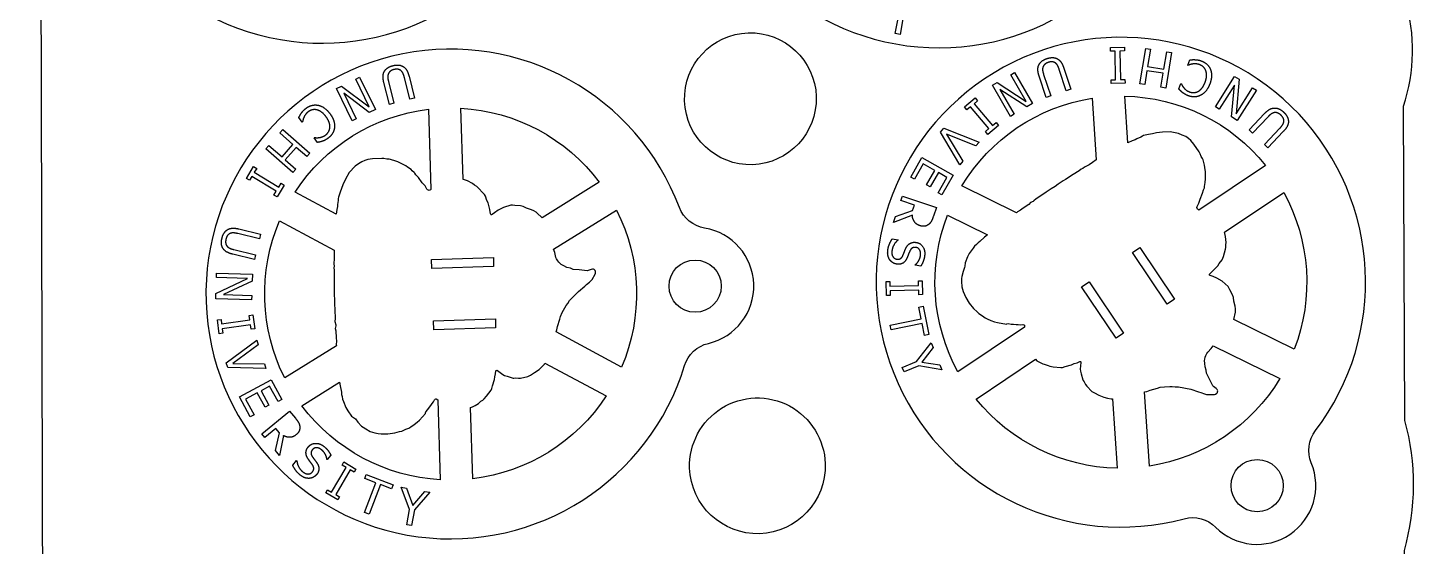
# Model space of a CAD drawing. Header units: millimetres. Extents: x 0 to 86, y 0 to 264.
# Drawn here: x 0 to 85.7, y 174 to 205.7 of the extents above; entities that cross this region are included whole.
import ezdxf

# ---------------------------------------------------------------- set-up
doc = ezdxf.new("R2010")
doc.units = ezdxf.units.MM
doc.layers.add('SCRAP_OUTLINE', color=8, linetype='Continuous')

msp = doc.modelspace()

# ---------------------------------------------------------------- linework, layer by layer
for points in [[(33.074, 214.055, 0.821365), (34.076, 221.046, -0.267689), (32.774, 222.562, 6.023346), (31.399, 212.966, -0.267689)], [(71.668, 216.471, 0.821365), (71.441, 223.53, -0.267689), (69.895, 224.796, 6.023346), (70.207, 215.107, -0.267689)], [(72.825, 175.132, 0.821365), (78.691, 179.066, -0.267689), (78.946, 181.048, 6.023346), (70.894, 175.649, -0.267689)], [(41.721, 186.391, 0.821365), (41.494, 193.45, -0.267689), (39.948, 194.717, 6.023346), (40.26, 185.028, -0.267689)], [(57.262, 196.042, -0.221398), (65.255, 201.402), (65.509, 197.626), (65.282, 197.468), (65.076, 197.336), (64.789, 197.18), (64.681, 197.107), (64.577, 197.057), (64.466, 196.968), (64.082, 196.737), (63.626, 196.431), (63.466, 196.343), (63.179, 196.15), (62.984, 196.003), (62.733, 195.866), (62.439, 195.647), (61.983, 195.341), (61.821, 195.255), (61.685, 195.118), (61.627, 195.08), (61.477, 195.019), (61.368, 194.908), (61.014, 194.67), (60.853, 194.545), (60.678, 194.441), (60.62, 194.393)], [(71.795, 194.548), (71.765, 194.562), (71.706, 194.61), (71.686, 194.652), (71.682, 194.716), (71.698, 194.779), (71.8, 194.973), (71.874, 195.224), (72.018, 195.596), (72.074, 195.806), (72.136, 195.925), (72.151, 195.975), (72.16, 196.134), (72.192, 196.23), (72.208, 196.493), (72.212, 196.628), (72.2, 196.898), (72.162, 197.165), (72.134, 197.297), (72.054, 197.63), (72.024, 197.711), (71.945, 197.838), (71.879, 198.006), (71.813, 198.121), (71.49, 198.595), (71.299, 198.808), (71.156, 198.938), (70.997, 199.054), (70.78, 199.153), (70.544, 199.248), (70.031, 199.357), (69.557, 199.331), (69.192, 199.285), (68.952, 199.236), (68.712, 199.176), (68.41, 199.116), (68.332, 199.083), (68.228, 199.022), (67.999, 198.927), (67.897, 198.859), (67.716, 198.8), (67.443, 198.674), (67.25, 201.536, -0.221398), (75.889, 197.294)], [(24.71, 195.807), (24.683, 195.788), (24.61, 195.764), (24.564, 195.769), (24.507, 195.8), (24.463, 195.847), (24.353, 196.036), (24.179, 196.232), (23.939, 196.552), (23.791, 196.71), (23.723, 196.825), (23.689, 196.864), (23.559, 196.956), (23.494, 197.035), (23.28, 197.188), (23.167, 197.262), (22.932, 197.395), (22.685, 197.505), (22.558, 197.551), (22.233, 197.659), (22.149, 197.677), (21.999, 197.677), (21.822, 197.71), (21.689, 197.715), (21.117, 197.692), (20.834, 197.644), (20.648, 197.591), (20.466, 197.518), (20.267, 197.387), (20.061, 197.236), (19.697, 196.859), (19.468, 196.444), (19.314, 196.109), (19.228, 195.879), (19.152, 195.645), (19.042, 195.357), (19.029, 195.273), (19.025, 195.153), (18.985, 194.907), (18.989, 194.785), (18.942, 194.601), (18.905, 194.302), (16.376, 195.656, -0.221398), (24.551, 200.733)], [(31.525, 194.076), (31.201, 194.395), (31.154, 194.434), (31.018, 194.516), (30.874, 194.578), (30.577, 194.681), (30.364, 194.782), (30.201, 194.809), (29.86, 194.833), (29.719, 194.854), (29.615, 194.853), (29.152, 194.712), (28.833, 194.541), (28.61, 194.394), (28.466, 194.281), (28.426, 194.263), (28.406, 194.263), (28.381, 194.279), (28.367, 194.32), (28.316, 194.598), (28.213, 195.001), (28.142, 195.141), (28.052, 195.403), (27.992, 195.502), (27.915, 195.594), (27.604, 195.922), (27.516, 196.006), (27.385, 196.083), (27.268, 196.183), (26.951, 196.341), (26.766, 196.408), (26.691, 196.425), (26.55, 200.798, -0.221398), (35.035, 196.256)], [(73.939, 187.852), (74.038, 188.296), (74.046, 188.356), (74.043, 188.515), (74.02, 188.67), (73.95, 188.976), (73.922, 189.21), (73.859, 189.363), (73.699, 189.665), (73.642, 189.795), (73.586, 189.883), (73.221, 190.201), (72.906, 190.381), (72.664, 190.492), (72.492, 190.554), (72.455, 190.579), (72.445, 190.595), (72.445, 190.626), (72.472, 190.659), (72.68, 190.85), (72.968, 191.151), (73.05, 191.285), (73.223, 191.5), (73.276, 191.603), (73.313, 191.717), (73.427, 192.155), (73.45, 192.274), (73.447, 192.426), (73.47, 192.578), (73.435, 192.931), (73.395, 193.123), (73.369, 193.196), (77.003, 195.633, -0.221398), (77.648, 186.03)], [(36.09, 194.557, -0.221398), (36.4, 184.938), (32.381, 187.09), (32.43, 187.225), (32.466, 187.43), (32.61, 187.882), (32.65, 188.045), (32.76, 188.283), (32.918, 188.577), (32.999, 188.706), (33.113, 188.835), (33.215, 189.016), (33.755, 189.578), (34.146, 189.896), (34.25, 189.992), (34.429, 190.133), (34.524, 190.228), (34.59, 190.311), (34.786, 190.631), (34.807, 190.702), (34.801, 190.795), (34.775, 190.859), (34.748, 190.893), (34.712, 190.919), (34.668, 190.933), (34.618, 190.934), (34.543, 190.92), (34.356, 190.85), (34.28, 190.832), (33.79, 190.891), (33.429, 190.919), (33.258, 190.989), (33.042, 191.048), (32.867, 191.147), (32.702, 191.221), (32.63, 191.28), (32.554, 191.365), (32.486, 191.456), (32.417, 191.57), (32.378, 191.655), (32.299, 191.96), (32.223, 192.156)], [(15.742, 184.273, -0.221398), (15.432, 193.892), (18.768, 192.107), (18.782, 191.83), (18.785, 191.586), (18.766, 191.26), (18.77, 191.129), (18.757, 191.015), (18.774, 190.874), (18.767, 190.426), (18.784, 189.877), (18.774, 189.694), (18.785, 189.348), (18.807, 189.105), (18.79, 188.82), (18.82, 188.455), (18.838, 187.906), (18.825, 187.723), (18.869, 187.534), (18.871, 187.465), (18.843, 187.306), (18.879, 187.155), (18.893, 186.728), (18.914, 186.526), (18.909, 186.322), (18.92, 186.247)], [(58.828, 193.045), (58.66, 192.906), (58.365, 192.635), (58.255, 192.543), (58.17, 192.45), (58.043, 192.348), (57.959, 192.217), (57.722, 191.896), (57.605, 191.687), (57.46, 191.324), (57.445, 191.115), (57.429, 191.031), (57.342, 190.801), (57.261, 190.487), (57.251, 190.361), (57.249, 190.173), (57.265, 189.855), (57.35, 189.57), (57.418, 189.378), (57.502, 189.206), (57.715, 188.86), (57.988, 188.528), (58.204, 188.33), (58.302, 188.225), (58.526, 188.081), (58.694, 187.956), (58.825, 187.89), (59.046, 187.797), (59.272, 187.714), (59.453, 187.661), (59.996, 187.574), (60.032, 187.589), (60.101, 187.599), (60.281, 187.572), (60.44, 187.568), (60.587, 187.542), (60.718, 187.549), (60.856, 187.536), (60.993, 187.539), (61.06, 187.526), (61.096, 187.499), (61.104, 187.485), (61.106, 187.381), (57.025, 184.644, -0.221398), (56.38, 194.247)], [(76.766, 184.235, -0.221398), (68.773, 178.875), (68.468, 183.424), (68.609, 183.454), (68.801, 183.531), (69.261, 183.649), (69.42, 183.701), (69.68, 183.734), (70.013, 183.756), (70.166, 183.756), (70.336, 183.727), (70.544, 183.737), (71.306, 183.577), (71.783, 183.414), (71.92, 183.377), (72.134, 183.3), (72.265, 183.269), (72.37, 183.257), (72.746, 183.26), (72.817, 183.281), (72.893, 183.335), (72.933, 183.39), (72.947, 183.432), (72.95, 183.476), (72.939, 183.521), (72.913, 183.564), (72.861, 183.62), (72.703, 183.741), (72.648, 183.796), (72.438, 184.243), (72.271, 184.564), (72.24, 184.746), (72.174, 184.96), (72.166, 185.162), (72.142, 185.34), (72.153, 185.433), (72.185, 185.542), (72.227, 185.648), (72.286, 185.767), (72.338, 185.845), (72.554, 186.074), (72.68, 186.242)], [(27.14, 182.472), (27.267, 182.499), (27.424, 182.581), (27.62, 182.714), (27.683, 182.764), (27.774, 182.851), (27.884, 182.921), (27.97, 182.993), (28.114, 183.156), (28.395, 183.517), (28.449, 183.619), (28.484, 183.783), (28.605, 184.173), (28.629, 184.35), (28.679, 184.532), (28.697, 184.709), (28.708, 184.727), (28.727, 184.74), (28.759, 184.741), (28.792, 184.727), (29.116, 184.477), (29.217, 184.429), (29.383, 184.384), (29.753, 184.265), (29.795, 184.26), (29.893, 184.271), (30.078, 184.263), (30.2, 184.267), (30.645, 184.364), (30.687, 184.381), (30.809, 184.442), (31.066, 184.599), (31.344, 184.798), (31.512, 184.95), (31.668, 185.128), (31.702, 185.184), (35.456, 183.175, -0.221398), (27.281, 178.097)], [(61.774, 185.421), (61.865, 185.327), (62.017, 185.239), (62.234, 185.142), (62.31, 185.115), (62.432, 185.085), (62.549, 185.027), (62.656, 184.993), (62.871, 184.958), (63.325, 184.91), (63.441, 184.919), (63.598, 184.976), (63.993, 185.08), (64.156, 185.153), (64.337, 185.207), (64.497, 185.286), (64.518, 185.286), (64.538, 185.277), (64.557, 185.251), (64.562, 185.215), (64.521, 184.808), (64.535, 184.697), (64.585, 184.532), (64.68, 184.155), (64.698, 184.117), (64.759, 184.04), (64.85, 183.878), (64.918, 183.777), (65.236, 183.452), (65.273, 183.425), (65.39, 183.354), (65.659, 183.219), (65.975, 183.089), (66.193, 183.027), (66.426, 182.989), (66.492, 182.99), (66.778, 178.741, -0.221398), (58.139, 182.983)], [(19.113, 184.013), (19.142, 183.798), (19.216, 183.403), (19.235, 183.261), (19.269, 183.14), (19.288, 182.978), (19.355, 182.838), (19.501, 182.467), (19.617, 182.257), (19.848, 181.941), (20.017, 181.817), (20.079, 181.76), (20.229, 181.565), (20.452, 181.329), (20.554, 181.254), (20.712, 181.153), (20.991, 180.997), (21.277, 180.918), (21.476, 180.874), (21.666, 180.855), (22.073, 180.852), (22.498, 180.907), (22.781, 180.986), (22.922, 181.013), (23.163, 181.127), (23.358, 181.203), (23.483, 181.279), (23.68, 181.417), (23.869, 181.565), (24.01, 181.69), (24.372, 182.105), (24.378, 182.144), (24.406, 182.207), (24.525, 182.345), (24.612, 182.478), (24.712, 182.589), (24.776, 182.704), (24.859, 182.814), (24.93, 182.932), (24.976, 182.981), (25.019, 182.998), (25.034, 182.997), (25.124, 182.943), (25.282, 178.033, -0.221398), (16.797, 182.574)]]:
    msp.add_lwpolyline(points, format="xyb", close=True)
for points in [[(54.285, 207.402), (54.59, 207.348), (53.644, 206.27), (53.473, 205.312), (53.185, 205.363), (53.35, 206.292), (52.839, 207.659), (53.158, 207.603), (53.548, 206.55)], [(66.388, 204.289), (66.385, 204.513), (67.237, 204.525), (67.24, 204.301), (66.96, 204.297), (66.985, 202.546), (67.265, 202.55), (67.268, 202.325), (66.416, 202.313), (66.413, 202.538), (66.693, 202.542), (66.668, 204.293)], [(68.186, 202.29), (68.54, 204.462), (68.829, 204.415), (68.655, 203.352), (69.655, 203.189), (69.828, 204.252), (70.117, 204.205), (69.763, 202.033), (69.474, 202.08), (69.613, 202.932), (68.613, 203.095), (68.475, 202.243)], [(19.886, 200.029), (18.924, 202.008), (19.219, 202.152), (20.924, 200.871), (20.095, 202.577), (20.34, 202.696), (21.302, 200.717), (20.928, 200.536), (19.37, 201.715), (20.131, 200.149)], [(60.238, 200.293), (59.137, 202.197), (59.421, 202.362), (61.213, 201.206), (60.264, 202.849), (60.5, 202.985), (61.601, 201.08), (61.241, 200.872), (59.602, 201.937), (60.474, 200.429)], [(72.82, 200.877), (73.988, 202.741), (74.266, 202.567), (74.083, 200.442), (75.091, 202.05), (75.322, 201.905), (74.153, 200.041), (73.801, 200.262), (73.976, 202.208), (73.051, 200.732)], [(57.579, 200.703), (57.435, 200.875), (58.087, 201.423), (58.232, 201.251), (58.017, 201.071), (59.144, 199.731), (59.358, 199.911), (59.503, 199.739), (58.85, 199.191), (58.706, 199.362), (58.92, 199.543), (57.794, 200.883)], [(16.232, 196.849), (14.578, 198.3), (14.771, 198.519), (15.58, 197.809), (16.248, 198.571), (15.439, 199.281), (15.631, 199.5), (17.285, 198.05), (17.092, 197.83), (16.444, 198.399), (15.776, 197.638), (16.425, 197.069)], [(57.332, 197.556), (57.139, 197.329), (55.951, 199.33), (56.156, 199.571), (58.323, 198.726), (58.121, 198.486), (56.332, 199.203)], [(13.584, 196.383), (13.392, 196.499), (13.834, 197.228), (14.026, 197.112), (13.881, 196.872), (15.378, 195.966), (15.523, 196.205), (15.716, 196.089), (15.274, 195.36), (15.082, 195.476), (15.227, 195.716), (13.729, 196.622)], [(54.129, 196.572), (54.807, 197.769), (56.722, 196.685), (56.043, 195.488), (55.817, 195.616), (56.351, 196.559), (55.827, 196.856), (55.329, 195.976), (55.102, 196.105), (55.6, 196.984), (54.89, 197.387), (54.356, 196.443)], [(69.848, 188.796), (67.731, 191.953), (68.187, 192.259), (70.304, 189.102)], [(28.556, 191.107), (24.757, 190.985), (24.739, 191.533), (28.539, 191.656)], [(13.714, 189.05), (11.515, 189.125), (11.527, 189.453), (13.456, 190.361), (11.56, 190.426), (11.57, 190.699), (13.768, 190.623), (13.754, 190.208), (11.983, 189.382), (13.723, 189.322)], [(52.873, 189.327), (52.649, 189.32), (52.626, 190.172), (52.85, 190.178), (52.858, 189.899), (54.608, 189.946), (54.6, 190.226), (54.825, 190.232), (54.848, 189.381), (54.624, 189.374), (54.616, 189.654), (52.866, 189.606)], [(66.724, 186.701), (64.607, 189.859), (65.063, 190.164), (67.18, 187.007)], [(52.928, 187.229), (52.872, 187.516), (54.776, 187.89), (54.634, 188.614), (54.889, 188.664), (55.229, 186.928), (54.974, 186.878), (54.832, 187.603)], [(11.957, 187.012), (11.735, 186.981), (11.616, 187.825), (11.838, 187.856), (11.877, 187.579), (13.611, 187.824), (13.572, 188.101), (13.794, 188.133), (13.913, 187.289), (13.691, 187.258), (13.652, 187.535), (11.918, 187.29)], [(28.677, 187.348), (24.878, 187.226), (24.86, 187.775), (28.66, 187.897)], [(14.495, 185.135), (14.585, 184.852), (12.259, 184.905), (12.163, 185.205), (14.028, 186.596), (14.124, 186.297), (12.568, 185.16)], [(55.922, 185.069), (56.038, 184.781), (54.623, 185.013), (53.72, 184.65), (53.611, 184.921), (54.486, 185.273), (55.374, 186.432), (55.495, 186.131), (54.809, 185.242)], [(13.632, 181.897), (12.976, 183.107), (14.91, 184.156), (15.566, 182.946), (15.337, 182.822), (14.82, 183.775), (14.291, 183.488), (14.773, 182.599), (14.544, 182.475), (14.062, 183.364), (13.344, 182.974), (13.861, 182.021)], [(19.111, 176.993), (18.997, 176.8), (18.263, 177.231), (18.376, 177.425), (18.618, 177.283), (19.505, 178.793), (19.263, 178.934), (19.377, 179.128), (20.112, 178.696), (19.998, 178.503), (19.757, 178.645), (18.87, 177.135)], [(20.919, 175.929), (20.646, 176.033), (21.338, 177.845), (20.648, 178.108), (20.741, 178.351), (22.393, 177.72), (22.301, 177.477), (21.611, 177.741)], [(24.337, 177.323), (24.643, 177.268), (23.696, 176.191), (23.526, 175.233), (23.238, 175.284), (23.403, 176.212), (22.891, 177.58), (23.211, 177.523), (23.601, 176.471)]]:
    msp.add_lwpolyline(points, close=True)
for points in [[(63.515, 203.258), (63.946, 201.955), (63.668, 201.863), (63.237, 203.166)], [(71.138, 203.421), (71.118, 203.429), (71.242, 203.756)], [(22.105, 202.441), (22.443, 201.103), (22.16, 201.031), (21.824, 202.362)], [(23.367, 202.752), (23.703, 201.421), (23.42, 201.35), (23.084, 202.681)], [(62.279, 202.857), (62.712, 201.547), (62.434, 201.455), (62.003, 202.758)], [(70.569, 201.974), (70.693, 202.305), (70.715, 202.296)], [(76.041, 200.273), (75.085, 199.277), (74.874, 199.479), (75.825, 200.47)], [(16.837, 199.952), (16.82, 199.939), (16.608, 200.217)], [(17.762, 198.702), (17.548, 198.983), (17.567, 198.997)], [(76.974, 199.368), (76.023, 198.377), (75.812, 198.579), (76.763, 199.57)], [(54.229, 194.237), (53.071, 193.802), (53.193, 194.161), (54.244, 194.54), (54.352, 194.858), (53.522, 195.138), (53.616, 195.415), (55.7, 194.711), (55.519, 194.174)], [(12.936, 193.4), (14.269, 193.075), (14.2, 192.791), (12.866, 193.116)], [(52.994, 192.793), (53.358, 192.743), (53.355, 192.722)], [(12.621, 192.139), (13.961, 191.812), (13.892, 191.528), (12.558, 191.854)], [(54.75, 191.129), (54.403, 191.177), (54.406, 191.198)], [(15.665, 180.745), (15.421, 179.532), (15.18, 179.826), (15.416, 180.919), (15.204, 181.178), (14.527, 180.623), (14.341, 180.849), (16.043, 182.244), (16.402, 181.806)], [(16.236, 178.933), (16.471, 179.215), (16.487, 179.201)], [(18.577, 179.54), (18.353, 179.271), (18.336, 179.285)]]:
    msp.add_lwpolyline(points)
for centre in [(40.908, 189.898), (75.368, 177.68)]:
    msp.add_circle(centre, 1.6)
for points in [[(62.486, 203.838), (62.67, 203.899), (62.976, 203.893), (63.105, 203.829)], [(21.824, 202.362), (21.767, 202.585), (21.777, 202.926), (21.863, 203.064)], [(21.863, 203.064), (21.94, 203.19), (22.185, 203.355), (22.382, 203.404)], [(22.443, 203.162), (22.31, 203.129), (22.125, 202.988), (22.09, 202.887)], [(22.382, 203.404), (22.571, 203.452), (22.876, 203.424), (22.999, 203.351)], [(22.883, 203.088), (22.804, 203.16), (22.585, 203.198), (22.443, 203.162)], [(23.084, 202.681), (23.046, 202.829), (22.957, 203.02), (22.883, 203.088)], [(22.999, 203.351), (23.139, 203.268), (23.309, 202.98), (23.367, 202.752)], [(62.003, 202.758), (61.931, 202.977), (61.916, 203.317), (61.993, 203.461)], [(61.993, 203.461), (62.06, 203.592), (62.293, 203.774), (62.486, 203.838)], [(62.231, 203.301), (62.205, 203.204), (62.232, 202.997), (62.279, 202.857)], [(62.564, 203.601), (62.434, 203.558), (62.259, 203.404), (62.231, 203.301)], [(63.008, 203.558), (62.924, 203.624), (62.703, 203.647), (62.564, 203.601)], [(63.237, 203.166), (63.189, 203.312), (63.087, 203.496), (63.008, 203.558)], [(63.105, 203.829), (63.251, 203.757), (63.441, 203.482), (63.515, 203.258)], [(71.419, 203.504), (71.328, 203.489), (71.182, 203.441), (71.138, 203.421)], [(71.242, 203.756), (71.322, 203.761), (71.464, 203.774), (71.559, 203.769)], [(71.856, 203.455), (71.738, 203.5), (71.514, 203.517), (71.419, 203.504)], [(71.559, 203.769), (71.661, 203.765), (71.826, 203.737), (71.949, 203.69)], [(72.227, 203.08), (72.179, 203.215), (71.986, 203.406), (71.856, 203.455)], [(71.949, 203.69), (72.149, 203.615), (72.437, 203.352), (72.509, 203.17)], [(72.182, 202.386), (72.262, 202.598), (72.276, 202.942), (72.227, 203.08)], [(72.509, 203.17), (72.582, 202.99), (72.566, 202.539), (72.467, 202.278)], [(22.09, 202.887), (22.057, 202.793), (22.069, 202.584), (22.105, 202.441)], [(70.715, 202.296), (70.739, 202.249), (70.817, 202.113), (70.882, 202.037)], [(71.764, 201.833), (71.89, 201.906), (72.107, 202.188), (72.182, 202.386)], [(72.467, 202.278), (72.37, 202.02), (72.093, 201.686), (71.914, 201.592)], [(70.797, 201.751), (70.738, 201.798), (70.623, 201.912), (70.569, 201.974)], [(71.139, 201.561), (71.035, 201.6), (70.865, 201.699), (70.797, 201.751)], [(70.882, 202.037), (70.944, 201.964), (71.108, 201.839), (71.228, 201.794)], [(71.914, 201.592), (71.739, 201.5), (71.347, 201.482), (71.139, 201.561)], [(71.228, 201.794), (71.36, 201.744), (71.636, 201.763), (71.764, 201.833)], [(16.608, 200.217), (16.646, 200.288), (16.71, 200.415), (16.765, 200.493)], [(16.765, 200.493), (16.823, 200.577), (16.934, 200.702), (17.039, 200.782)], [(17.189, 200.578), (17.088, 200.502), (16.955, 200.321), (16.916, 200.234)], [(17.039, 200.782), (17.209, 200.911), (17.584, 201.016), (17.777, 200.981)], [(17.703, 200.694), (17.564, 200.725), (17.3, 200.663), (17.189, 200.578)], [(18.268, 200.289), (18.131, 200.469), (17.847, 200.662), (17.703, 200.694)], [(17.777, 200.981), (17.968, 200.947), (18.342, 200.695), (18.511, 200.473)], [(18.511, 200.473), (18.678, 200.254), (18.815, 199.842), (18.8, 199.64)], [(75.825, 200.47), (75.984, 200.636), (76.278, 200.808), (76.441, 200.808)], [(76.411, 200.522), (76.314, 200.5), (76.143, 200.379), (76.041, 200.273)], [(76.832, 200.368), (76.733, 200.463), (76.516, 200.546), (76.411, 200.522)], [(76.441, 200.808), (76.588, 200.81), (76.858, 200.689), (77.005, 200.548)], [(77.005, 200.548), (77.145, 200.414), (77.283, 200.141), (77.286, 199.997)], [(16.916, 200.234), (16.88, 200.148), (16.844, 199.999), (16.837, 199.952)], [(18.265, 199.166), (18.377, 199.251), (18.507, 199.496), (18.515, 199.641)], [(18.515, 199.641), (18.521, 199.786), (18.397, 200.12), (18.268, 200.289)], [(18.8, 199.64), (18.785, 199.443), (18.592, 199.101), (18.415, 198.966)], [(76.763, 199.57), (76.869, 199.681), (76.984, 199.857), (77.002, 199.956)], [(77.002, 199.956), (77.021, 200.061), (76.937, 200.267), (76.832, 200.368)], [(77.286, 199.997), (77.291, 199.834), (77.137, 199.537), (76.974, 199.368)], [(17.567, 198.997), (17.62, 198.992), (17.777, 198.986), (17.875, 199.001)], [(18.073, 198.777), (18.002, 198.752), (17.844, 198.715), (17.762, 198.702)], [(17.875, 199.001), (17.97, 199.015), (18.163, 199.088), (18.265, 199.166)], [(18.415, 198.966), (18.327, 198.899), (18.153, 198.807), (18.073, 198.777)], [(54.694, 193.598), (54.466, 193.675), (54.236, 194.013), (54.229, 194.237)], [(55.23, 193.681), (55.122, 193.595), (54.858, 193.543), (54.694, 193.598)], [(55.519, 194.174), (55.458, 193.995), (55.338, 193.767), (55.23, 193.681)], [(11.957, 192.217), (11.882, 192.343), (11.85, 192.637), (11.899, 192.835)], [(11.899, 192.835), (11.945, 193.024), (12.112, 193.28), (12.235, 193.355)], [(12.141, 192.776), (12.109, 192.642), (12.146, 192.413), (12.219, 192.335)], [(12.413, 193.13), (12.312, 193.094), (12.176, 192.918), (12.141, 192.776)], [(12.235, 193.355), (12.373, 193.44), (12.707, 193.456), (12.936, 193.4)], [(12.866, 193.116), (12.717, 193.153), (12.507, 193.163), (12.413, 193.13)], [(52.727, 192.101), (52.759, 192.338), (52.904, 192.656), (52.994, 192.793)], [(12.558, 191.854), (12.335, 191.908), (12.038, 192.076), (11.957, 192.217)], [(12.219, 192.335), (12.287, 192.261), (12.477, 192.174), (12.621, 192.139)], [(52.847, 191.505), (52.766, 191.622), (52.7, 191.901), (52.727, 192.101)], [(52.981, 192.088), (52.948, 191.847), (53.114, 191.575), (53.278, 191.552)], [(53.355, 192.722), (53.201, 192.597), (53.004, 192.256), (52.981, 192.088)], [(53.649, 191.775), (53.691, 191.872), (53.752, 192.034), (53.801, 192.155)], [(53.801, 192.155), (53.847, 192.264), (53.961, 192.43), (54.043, 192.489)], [(54.067, 192.033), (54.03, 191.944), (53.93, 191.686), (53.891, 191.601)], [(54.043, 192.489), (54.125, 192.546), (54.329, 192.594), (54.456, 192.577)], [(54.445, 192.27), (54.307, 192.289), (54.123, 192.165), (54.067, 192.033)], [(54.726, 191.773), (54.754, 191.975), (54.599, 192.249), (54.445, 192.27)], [(54.456, 192.577), (54.721, 192.54), (55.023, 192.078), (54.98, 191.758)], [(53.282, 191.244), (53.154, 191.261), (52.921, 191.4), (52.847, 191.505)], [(53.278, 191.552), (53.409, 191.534), (53.589, 191.641), (53.649, 191.775)], [(53.891, 191.601), (53.791, 191.386), (53.486, 191.216), (53.282, 191.244)], [(54.406, 191.198), (54.516, 191.289), (54.702, 191.595), (54.726, 191.773)], [(54.98, 191.758), (54.954, 191.575), (54.838, 191.259), (54.75, 191.129)], [(16.402, 181.806), (16.522, 181.659), (16.652, 181.436), (16.667, 181.299)], [(16.453, 180.801), (16.267, 180.648), (15.859, 180.632), (15.665, 180.745)], [(16.667, 181.299), (16.683, 181.162), (16.587, 180.911), (16.453, 180.801)], [(17.049, 179.661), (17.044, 179.761), (17.112, 179.959), (17.194, 180.058)], [(17.194, 180.058), (17.365, 180.263), (17.917, 180.274), (18.165, 180.068)], [(18.018, 179.861), (17.862, 179.991), (17.547, 180.005), (17.447, 179.886)], [(18.165, 180.068), (18.308, 179.949), (18.513, 179.683), (18.577, 179.54)], [(16.487, 179.201), (16.511, 179.005), (16.696, 178.656), (16.826, 178.547)], [(17.204, 179.279), (17.136, 179.375), (17.056, 179.561), (17.049, 179.661)], [(17.446, 178.948), (17.386, 179.035), (17.281, 179.173), (17.204, 179.279)], [(17.447, 179.886), (17.358, 179.779), (17.366, 179.557), (17.449, 179.439)], [(17.449, 179.439), (17.504, 179.361), (17.67, 179.139), (17.721, 179.062)], [(17.721, 179.062), (17.851, 178.863), (17.833, 178.514), (17.702, 178.356)], [(18.336, 179.285), (18.317, 179.426), (18.157, 179.746), (18.018, 179.861)], [(16.681, 178.339), (16.497, 178.492), (16.304, 178.783), (16.236, 178.933)], [(17.25, 178.125), (17.107, 178.118), (16.836, 178.21), (16.681, 178.339)], [(16.826, 178.547), (17.013, 178.392), (17.332, 178.388), (17.438, 178.516)], [(17.702, 178.356), (17.619, 178.256), (17.378, 178.132), (17.25, 178.125)], [(17.438, 178.516), (17.523, 178.617), (17.528, 178.826), (17.446, 178.948)]]:
    msp.add_open_spline(points, degree=2)
at = {"layer": 'SCRAP_OUTLINE'}
for points in [[(0.654, 264.078), (0.963, 146.544), (0.454, 61.82), (0.329, 44.801), (0.203, 29.917), (0.268, 9.014, 0.1392), (1.028, 0.602), (50.462, 0.602), (80.101, 0.637, 0.545651), (82.923, 0.92, -0.019456), (83.837, 104.502, -0.324727), (83.86, 108.707), (84.085, 114.65), (83.029, 158.995), (84.912, 162.155), (84.395, 173.698, 0.137235), (84.432, 181.673), (84.336, 200.916, 0.156652), (84.438, 207.433), (85.666, 262.821), (63.278, 262.99, -0.035407), (30.853, 263.652, -0.063461)], [(40.262, 201.244, -1), (48.335, 201.504, -1)], [(40.574, 178.757, -1), (48.886, 179.024, -1)]]:
    msp.add_lwpolyline(points, format="xyb", close=True, dxfattribs=at)

doc.saveas('drawing.dxf')
